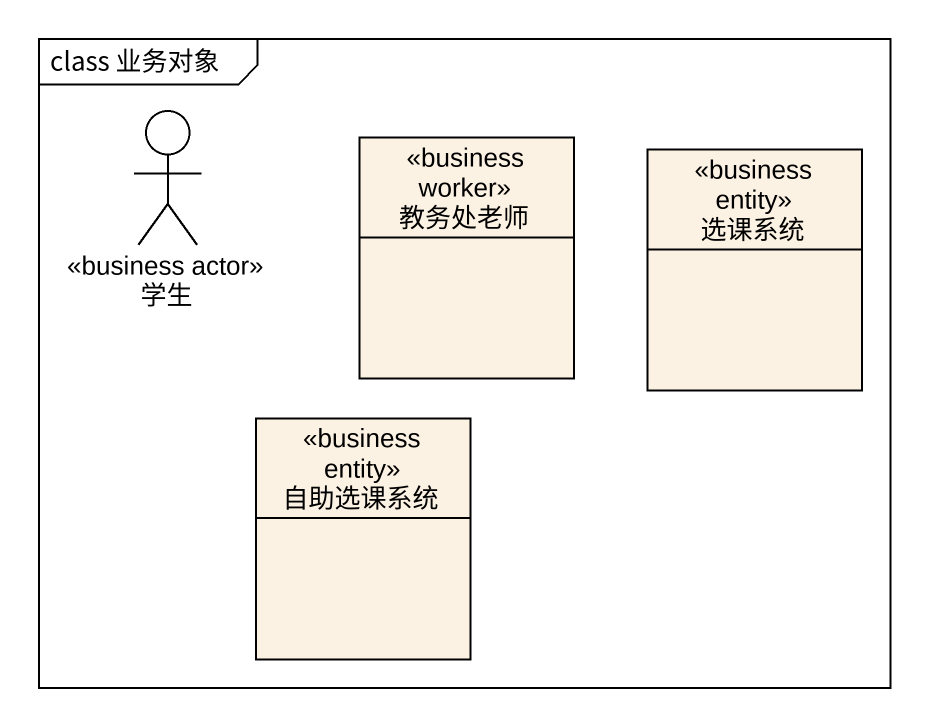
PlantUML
@startuml
mainframe class 业务对象
allowmixing
hide circle
hide empty members
actor 学生 <<business actor>>
class 教务处老师 <<business worker>>
class 选课系统 <<business entity>>
class 自助选课系统 <<business entity>>
@enduml
